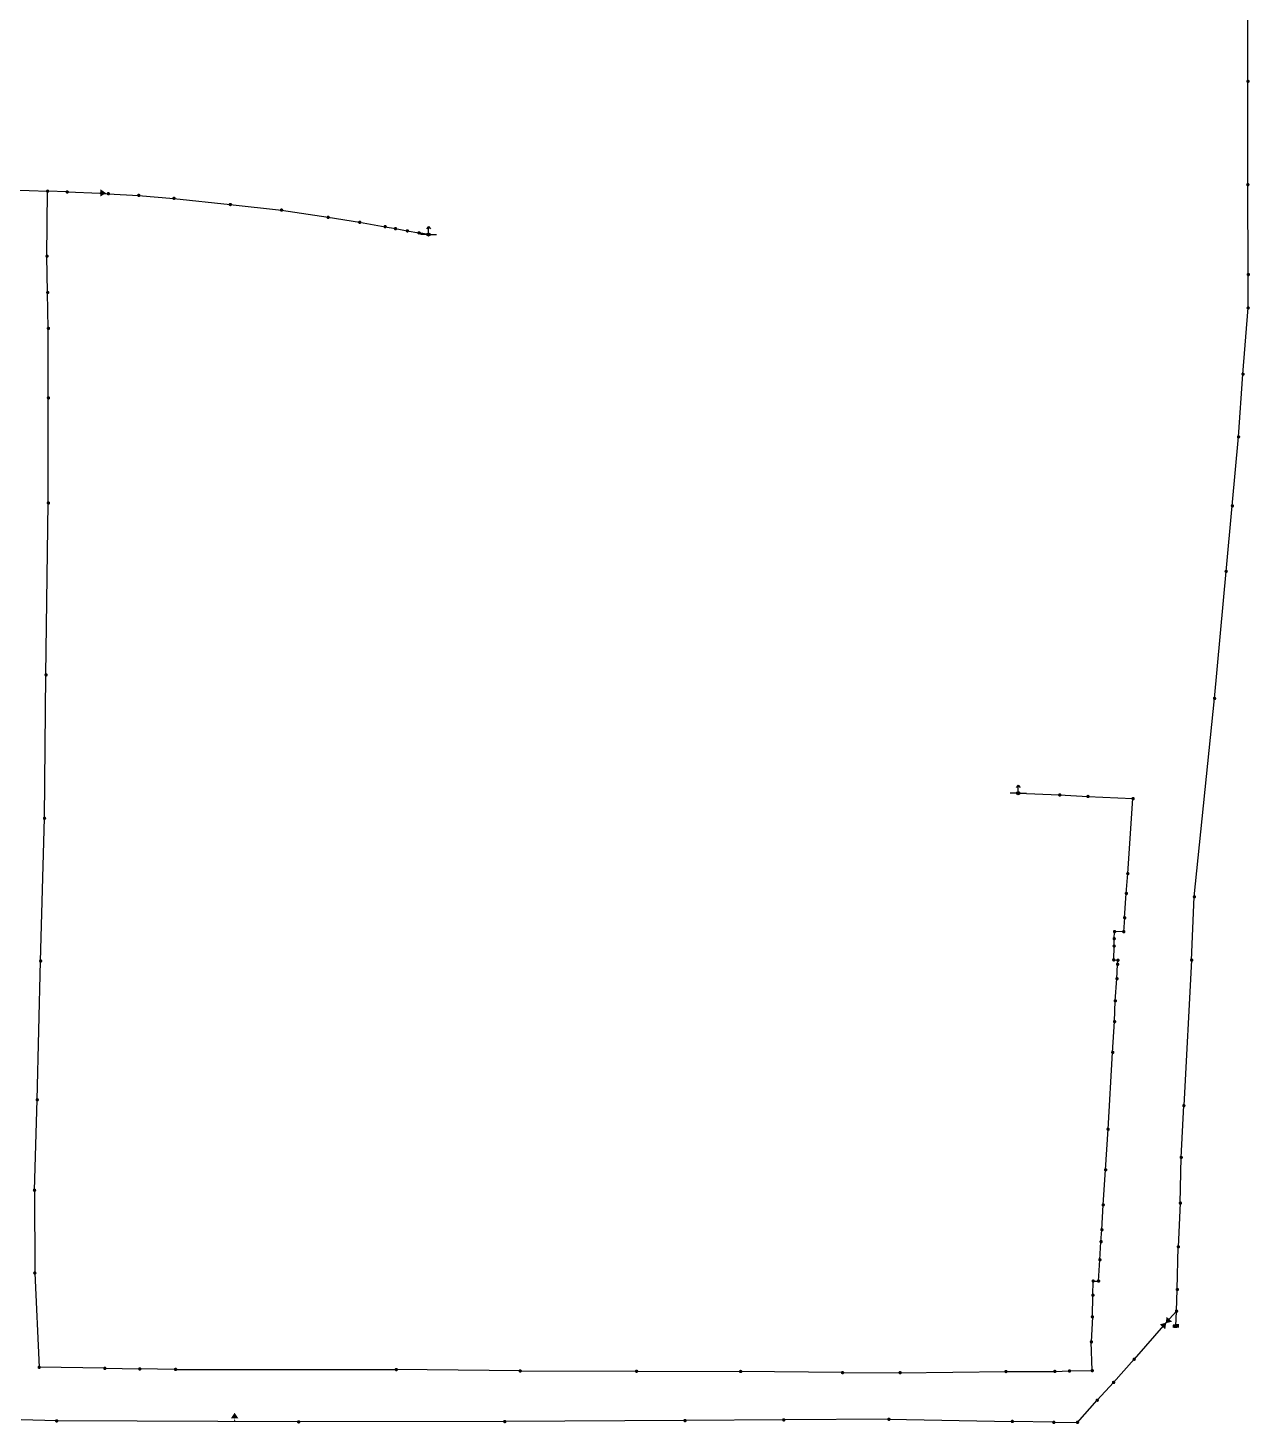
# Model space of a CAD drawing. Header units: millimetres. Extents: x 501930 to 502524, y 4059066 to 4059466.
# Drawn here: x 502308.1 to 502401.9, y 4059198.8 to 4059306.1 of the extents above; entities that cross this region are included whole.
import ezdxf

# ---------------------------------------------------------------- set-up
doc = ezdxf.new("R2010")
doc.units = ezdxf.units.MM
for name, color, linetype in [('cq', 7, 'Continuous'), ('TRLINE', 1, 'Continuous'), ('TRPOINT', 1, 'Continuous')]:
    doc.layers.add(name, color=color, linetype=linetype)

# ---------------------------------------------------------------- blocks, each defined once
blk = doc.blocks.new('探测点')
blk.add_hatch(color=255).paths.add_polyline_path([(0.02, 0.24, 0.152753), (-0.11, 0.21, 0.175626), (-0.22, 0.07, 0.105315), (-0.22, -0.02, 2.264328)])
at = {"color": 6, "linetype": 'Continuous', "ltscale": 0.1, "const_width": 0.0375, "elevation": -82.22}
blk.add_lwpolyline([(-0.22, -0.02, 2.264328), (0.02, 0.24, 0.476706)], format="xyb", close=True, dxfattribs=at)
blk = doc.blocks.new('SG')
blk.add_hatch(color=255).paths.add_polyline_path([(-0.25, 0, 1), (0.25, 0, 1)])
for p, q in [((-0.25, 0), (-1.25, 0)), ((0, 1.25), (-0.3, 0.88)), ((0, 0.25), (0, 1.25)), ((0, 1.25), (0.3, 0.88)), ((0.25, 0), (1.25, 0))]:
    blk.add_line(p, q)
blk.add_circle((0, 0), 0.25)
blk = doc.blocks.new('丝堵头')
at = {"layer": 'cq'}
blk.add_hatch(color=255, dxfattribs=at).paths.add_polyline_path([(0.23, 0.48), (-0.23, 0.48), (-0.23, -0.48), (0.23, -0.48)])
at = {"color": 6, "const_width": 0.075, "elevation": -82.08}
for points in [[(-0.29, -0.48), (-0.29, 0.47)], [(0.27, -0.32), (0.27, 0.17)]]:
    blk.add_lwpolyline(points, dxfattribs=at)
blk = doc.blocks.new('变径点')
for color, points in [(6, [(0.12, 0, 1), (-0.12, 0, 1)]), (255, [(0.07, 0.54), (0.09, -0.45), (0.84, 0.05)])]:
    blk.add_hatch(color=color).paths.add_polyline_path(points)
at = {"layer": 'cq', "color": 6, "const_width": 0.07}
blk.add_lwpolyline([(0.07, 0.54), (0.09, -0.45), (0.84, 0.05), (0.07, 0.54), (0.09, -0.45)], dxfattribs=at)
blk = doc.blocks.new('焊接阀门')
h = blk.add_hatch(color=255)
h.paths.add_polyline_path([(0, 0), (0.75, -0.5), (0.75, 0.5)])
h.paths.add_polyline_path([(0, 0), (-0.75, 0.5), (-0.75, -0.5)])
at = {"color": 6, "const_width": 0.07}
blk.add_lwpolyline([(-0.75, 0.5), (-0.75, -0.5), (0.75, 0.5), (0.75, -0.5), (-0.75, 0.5), (-0.75, -0.5)], dxfattribs=at)
blk = doc.blocks.new('测试桩')
for color, points in [(255, [(-0.5, 0.41), (0.49, 0.43), (0, 1.18)]), (6, [(0.12, 0, 1), (-0.12, 0, 1)])]:
    blk.add_hatch(color=color).paths.add_polyline_path(points)
at = {"color": 6, "const_width": 0.075}
blk.add_lwpolyline([(0, -0.06), (-0.01, 0.41)], dxfattribs=at)
at = {"layer": 'cq', "color": 6, "const_width": 0.07}
blk.add_lwpolyline([(-0.5, 0.41), (0.49, 0.43), (0, 1.18), (-0.5, 0.41), (0.49, 0.43)], dxfattribs=at)

msp = doc.modelspace()

# ---------------------------------------------------------------- linework, layer by layer
at = {"layer": 'TRLINE'}
for p, q in [((502401.773, 4059302.027, 31.826), (502401.762, 4059309.22, 31.745)), ((502401.759, 4059294.086, 31.875), (502401.773, 4059302.027, 31.826)), ((502306.745, 4059293.693, 31.397), (502309.563, 4059293.586, 31.391)), ((502401.798, 4059287.177, 31.94), (502401.759, 4059294.086, 31.875)), ((502309.523, 4059288.592, 31.422), (502309.563, 4059293.586, 31.391)), ((502311.073, 4059293.524, 31.433), (502309.563, 4059293.586, 31.391)), ((502311.073, 4059293.524, 31.433), (502313.605, 4059293.429, 31.439)), ((502313.605, 4059293.429, 31.439), (502314.232, 4059293.392, 31.48)), ((502314.232, 4059293.392, 31.48), (502316.565, 4059293.266, 31.462)), ((502316.565, 4059293.266, 31.462), (502319.273, 4059293.034, 31.456)), ((502319.273, 4059293.034, 31.456), (502323.599, 4059292.56, 31.422)), ((502323.599, 4059292.56, 31.422), (502327.537, 4059292.133, 31.389)), ((502327.537, 4059292.133, 31.389), (502331.116, 4059291.578, 31.444)), ((502331.116, 4059291.578, 31.444), (502333.538, 4059291.194, 31.421)), ((502333.538, 4059291.194, 31.421), (502335.493, 4059290.858, 31.396)), ((502335.493, 4059290.858, 31.396), (502336.287, 4059290.707, 31.409)), ((502336.287, 4059290.707, 31.409), (502337.202, 4059290.535, 30.661)), ((502337.202, 4059290.535, 30.661), (502338.095, 4059290.382, 30.654)), ((502338.831, 4059290.256, 31.389), (502338.095, 4059290.382, 30.654)), ((502309.575, 4059285.801, 31.451), (502309.523, 4059288.592, 31.422)), ((502401.783, 4059284.614, 31.049), (502401.798, 4059287.177, 31.94)), ((502309.626, 4059283.041, 31.446), (502309.575, 4059285.801, 31.451)), ((502401.392, 4059279.525, 32.005), (502401.783, 4059284.614, 31.049)), ((502309.628, 4059277.701, 31.457), (502309.626, 4059283.041, 31.446)), ((502401.046, 4059274.703, 32.007), (502401.392, 4059279.525, 32.005)), ((502309.625, 4059269.623, 31.603), (502309.628, 4059277.701, 31.457)), ((502400.574, 4059269.4, 32.021), (502401.046, 4059274.703, 32.007)), ((502309.448, 4059256.415, 32.016), (502309.625, 4059269.623, 31.603)), ((502400.094, 4059264.365, 32.057), (502400.574, 4059269.4, 32.021)), ((502399.202, 4059254.601, 32.086), (502400.094, 4059264.365, 32.057)), ((502309.327, 4059245.397, 32.206), (502309.448, 4059256.415, 32.016)), ((502397.657, 4059239.361, 32.17), (502399.202, 4059254.601, 32.086)), ((502384.13, 4059247.327, 32.488), (502387.309, 4059247.186, 32.49)), ((502387.309, 4059247.186, 32.49), (502389.48, 4059247.072, 32.504)), ((502389.48, 4059247.072, 32.504), (502392.943, 4059246.907, 32.516)), ((502392.54, 4059241.142, 32.641), (502392.943, 4059246.907, 32.516)), ((502309.031, 4059234.428, 32.221), (502309.327, 4059245.397, 32.206)), ((502392.43, 4059239.624, 32.622), (502392.54, 4059241.142, 32.641)), ((502392.298, 4059237.753, 32.572), (502392.43, 4059239.624, 32.622)), ((502397.444, 4059234.499, 32.222), (502397.657, 4059239.361, 32.17)), ((502392.298, 4059237.753, 32.572), (502392.227, 4059236.683, 32.641)), ((502391.49, 4059235.576, 32.732), (502391.496, 4059236.142, 32.703)), ((502391.496, 4059236.142, 32.703), (502391.526, 4059236.687, 32.731)), ((502392.227, 4059236.683, 32.641), (502391.526, 4059236.687, 32.731)), ((502391.463, 4059234.516, 32.741), (502391.49, 4059235.576, 32.732)), ((502308.769, 4059223.762, 32.259), (502309.031, 4059234.428, 32.221)), ((502391.463, 4059234.516, 32.741), (502391.782, 4059234.486, 32.674)), ((502391.71, 4059233.071, 32.697), (502391.757, 4059234.173, 32.709)), ((502391.757, 4059234.173, 32.709), (502391.782, 4059234.486, 32.674)), ((502397.444, 4059234.499, 32.222), (502396.846, 4059223.314, 32.304)), ((502391.583, 4059231.368, 32.646), (502391.71, 4059233.071, 32.697)), ((502391.524, 4059229.771, 32.504), (502391.583, 4059231.368, 32.646)), ((502391.383, 4059227.407, 32.52), (502391.524, 4059229.771, 32.504)), ((502391.028, 4059221.502, 32.561), (502391.383, 4059227.407, 32.52)), ((502308.558, 4059216.816, 32.61), (502308.769, 4059223.762, 32.259)), ((502396.64, 4059219.333, 32.321), (502396.846, 4059223.314, 32.304)), ((502390.838, 4059218.382, 32.548), (502391.028, 4059221.502, 32.561)), ((502396.579, 4059215.825, 32.351), (502396.64, 4059219.333, 32.321)), ((502390.65, 4059215.685, 32.599), (502390.838, 4059218.382, 32.548)), ((502308.558, 4059216.816, 32.61), (502308.582, 4059210.45, 32.627)), ((502390.549, 4059213.775, 32.592), (502390.65, 4059215.685, 32.599)), ((502396.579, 4059215.825, 32.351), (502396.424, 4059212.468, 32.388)), ((502390.487, 4059212.861, 32.653), (502390.549, 4059213.775, 32.592)), ((502390.395, 4059211.471, 32.622), (502390.487, 4059212.861, 32.653)), ((502396.343, 4059209.184, 32.453), (502396.424, 4059212.468, 32.388)), ((502390.296, 4059209.835, 32.633), (502390.395, 4059211.471, 32.622)), ((502308.582, 4059210.45, 32.627), (502308.921, 4059203.208, 32.609)), ((502389.859, 4059208.744, 32.665), (502389.879, 4059209.832, 32.598)), ((502389.879, 4059209.832, 32.598), (502390.296, 4059209.835, 32.633)), ((502396.283, 4059207.52, 32.47), (502396.343, 4059209.184, 32.453)), ((502389.823, 4059207.083, 32.661), (502389.859, 4059208.744, 32.665)), ((502389.823, 4059207.083, 32.661), (502389.744, 4059205.16, 32.726)), ((502395.475, 4059206.612, 32.422), (502396.283, 4059207.52, 32.47)), ((502396.243, 4059206.371, 32.489), (502396.283, 4059207.52, 32.47)), ((502395.475, 4059206.612, 32.422), (502393.027, 4059203.825, 32.482)), ((502389.809, 4059202.952, 32.703), (502389.744, 4059205.16, 32.726)), ((502393.027, 4059203.825, 32.482), (502391.444, 4059202.04, 32.484)), ((502313.96, 4059203.13, 32.616), (502308.921, 4059203.208, 32.609)), ((502313.96, 4059203.13, 32.616), (502316.643, 4059203.081, 32.575)), ((502319.398, 4059203.048, 32.562), (502316.643, 4059203.081, 32.575)), ((502319.398, 4059203.048, 32.562), (502336.351, 4059203.029, 32.164)), ((502345.87, 4059202.923, 32.245), (502336.351, 4059203.029, 32.164)), ((502345.87, 4059202.923, 32.245), (502354.806, 4059202.903, 32.094)), ((502354.806, 4059202.903, 32.094), (502362.8, 4059202.885, 32.629)), ((502370.627, 4059202.798, 32.558), (502362.8, 4059202.885, 32.629)), ((502370.627, 4059202.798, 32.558), (502375.047, 4059202.792, 32.661)), ((502375.047, 4059202.792, 32.661), (502383.174, 4059202.883, 32.652)), ((502383.174, 4059202.883, 32.652), (502386.938, 4059202.891, 32.629)), ((502386.938, 4059202.891, 32.629), (502388.06, 4059202.923, 32.652)), ((502388.06, 4059202.923, 32.652), (502389.809, 4059202.952, 32.703)), ((502391.444, 4059202.04, 32.484), (502390.192, 4059200.678, 32.454)), ((502388.677, 4059198.976, 32.403), (502390.192, 4059200.678, 32.454)), ((502374.19, 4059199.211, 32.385), (502366.115, 4059199.168, 32.295)), ((502374.19, 4059199.211, 32.385), (502383.671, 4059199.047, 32.348)), ((502310.262, 4059199.086, 32.344), (502307.547, 4059199.172, 32.304)), ((502328.853, 4059199.011, 32.351), (502310.262, 4059199.086, 32.344)), ((502344.682, 4059199.038, 32.333), (502328.853, 4059199.011, 32.351)), ((502358.525, 4059199.109, 32.35), (502344.682, 4059199.038, 32.333)), ((502366.115, 4059199.168, 32.295), (502358.525, 4059199.109, 32.35)), ((502386.853, 4059198.979, 32.387), (502383.671, 4059199.047, 32.348)), ((502386.853, 4059198.979, 32.387), (502388.677, 4059198.976, 32.403))]:
    msp.add_line(p, q, dxfattribs=at)

# ---------------------------------------------------------------- block references
at = {"layer": 'TRPOINT', "xscale": 0.5, "yscale": 0.5}
for name, p in [('探测点', (502401.773, 4059302.027, 32.796)), ('探测点', (502309.563, 4059293.586, 32.151)), ('探测点', (502311.073, 4059293.524, 32.183)), ('探测点', (502401.759, 4059294.086, 32.805)), ('探测点', (502314.232, 4059293.392, 32.19)), ('探测点', (502316.565, 4059293.266, 32.212)), ('探测点', (502319.273, 4059293.034, 32.216)), ('探测点', (502323.599, 4059292.56, 32.202)), ('探测点', (502327.537, 4059292.133, 32.179)), ('探测点', (502331.116, 4059291.578, 32.164)), ('探测点', (502333.538, 4059291.194, 32.161)), ('探测点', (502335.493, 4059290.858, 32.136)), ('探测点', (502336.287, 4059290.707, 32.149)), ('探测点', (502337.202, 4059290.535, 31.401)), ('探测点', (502338.095, 4059290.382, 31.394)), ('SG', (502338.831, 4059290.256, 32.129)), ('探测点', (502309.523, 4059288.592, 32.202)), ('探测点', (502401.798, 4059287.177, 32.87)), ('探测点', (502309.575, 4059285.801, 32.211)), ('探测点', (502401.783, 4059284.614, 31.979)), ('探测点', (502309.626, 4059283.041, 32.226)), ('探测点', (502401.392, 4059279.525, 32.935)), ('探测点', (502309.628, 4059277.701, 32.277)), ('探测点', (502401.046, 4059274.703, 32.937)), ('探测点', (502309.625, 4059269.623, 32.433)), ('探测点', (502400.574, 4059269.4, 32.951)), ('探测点', (502400.094, 4059264.365, 32.977)), ('探测点', (502309.448, 4059256.415, 32.886)), ('探测点', (502399.202, 4059254.601, 33.066)), ('SG', (502384.13, 4059247.327, 33.198)), ('探测点', (502387.309, 4059247.186, 33.21)), ('探测点', (502389.48, 4059247.072, 33.174)), ('探测点', (502392.943, 4059246.907, 33.146)), ('探测点', (502309.327, 4059245.397, 33.146)), ('探测点', (502392.54, 4059241.142, 33.171)), ('探测点', (502392.43, 4059239.624, 33.162)), ('探测点', (502397.657, 4059239.361, 33.12)), ('探测点', (502392.298, 4059237.753, 33.152)), ('探测点', (502391.526, 4059236.687, 33.211)), ('探测点', (502392.227, 4059236.683, 33.181)), ('探测点', (502391.49, 4059235.576, 33.202)), ('探测点', (502391.496, 4059236.142, 33.183)), ('探测点', (502391.463, 4059234.516, 33.211)), ('探测点', (502391.782, 4059234.486, 33.214)), ('探测点', (502397.444, 4059234.499, 33.162)), ('探测点', (502309.031, 4059234.428, 33.251)), ('探测点', (502391.757, 4059234.173, 33.249)), ('探测点', (502391.71, 4059233.071, 33.257)), ('探测点', (502391.583, 4059231.368, 33.206)), ('探测点', (502391.524, 4059229.771, 33.224)), ('探测点', (502391.383, 4059227.407, 33.23)), ('探测点', (502308.769, 4059223.762, 33.319)), ('探测点', (502396.846, 4059223.314, 33.224)), ('探测点', (502391.028, 4059221.502, 33.271)), ('探测点', (502396.64, 4059219.333, 33.241)), ('探测点', (502390.838, 4059218.382, 33.258)), ('探测点', (502308.558, 4059216.816, 33.34)), ('探测点', (502390.65, 4059215.685, 33.329)), ('探测点', (502396.579, 4059215.825, 33.291)), ('探测点', (502390.549, 4059213.775, 33.322)), ('探测点', (502390.487, 4059212.861, 33.373)), ('探测点', (502396.424, 4059212.468, 33.328)), ('探测点', (502390.395, 4059211.471, 33.342)), ('探测点', (502308.582, 4059210.45, 33.357)), ('探测点', (502389.879, 4059209.832, 33.318)), ('探测点', (502390.296, 4059209.835, 33.353)), ('探测点', (502389.859, 4059208.744, 33.385)), ('探测点', (502396.343, 4059209.184, 33.393)), ('探测点', (502389.823, 4059207.083, 33.381)), ('探测点', (502396.283, 4059207.52, 33.41)), ('探测点', (502389.744, 4059205.16, 33.396)), ('探测点', (502393.027, 4059203.825, 33.402)), ('探测点', (502308.921, 4059203.208, 33.319)), ('探测点', (502313.96, 4059203.13, 33.326)), ('探测点', (502316.643, 4059203.081, 33.315)), ('探测点', (502319.398, 4059203.048, 33.282)), ('探测点', (502336.351, 4059203.029, 33.204)), ('探测点', (502345.87, 4059202.923, 33.205)), ('探测点', (502354.806, 4059202.903, 33.174)), ('探测点', (502362.8, 4059202.885, 33.409)), ('探测点', (502370.627, 4059202.798, 33.388)), ('探测点', (502375.047, 4059202.792, 33.381)), ('探测点', (502383.174, 4059202.883, 33.362)), ('探测点', (502386.938, 4059202.891, 33.289)), ('探测点', (502388.06, 4059202.923, 33.312)), ('探测点', (502389.809, 4059202.952, 33.363)), ('探测点', (502391.444, 4059202.04, 33.404)), ('探测点', (502390.192, 4059200.678, 33.364)), ('探测点', (502310.262, 4059199.086, 33.364)), ('测试桩', (502323.938, 4059199.097, 33.244)), ('探测点', (502358.525, 4059199.109, 33.17)), ('探测点', (502366.115, 4059199.168, 33.105)), ('探测点', (502374.19, 4059199.211, 33.205)), ('探测点', (502328.853, 4059199.011, 33.321)), ('探测点', (502344.682, 4059199.038, 33.153)), ('探测点', (502383.671, 4059199.047, 33.228)), ('探测点', (502386.853, 4059198.979, 33.277)), ('探测点', (502388.677, 4059198.976, 33.313))]:
    msp.add_blockref(name, p, dxfattribs=at)
for name, p, rotation in [('变径点', (502313.605, 4059293.429, 32.189), 357.8512847235117), ('焊接阀门', (502395.475, 4059206.612, 33.362), 228.3351429343844), ('丝堵头', (502396.243, 4059206.371, 33.429), 268.0061740642681)]:
    msp.add_blockref(name, p, dxfattribs=dict(at, rotation=rotation))

doc.saveas('drawing.dxf')
